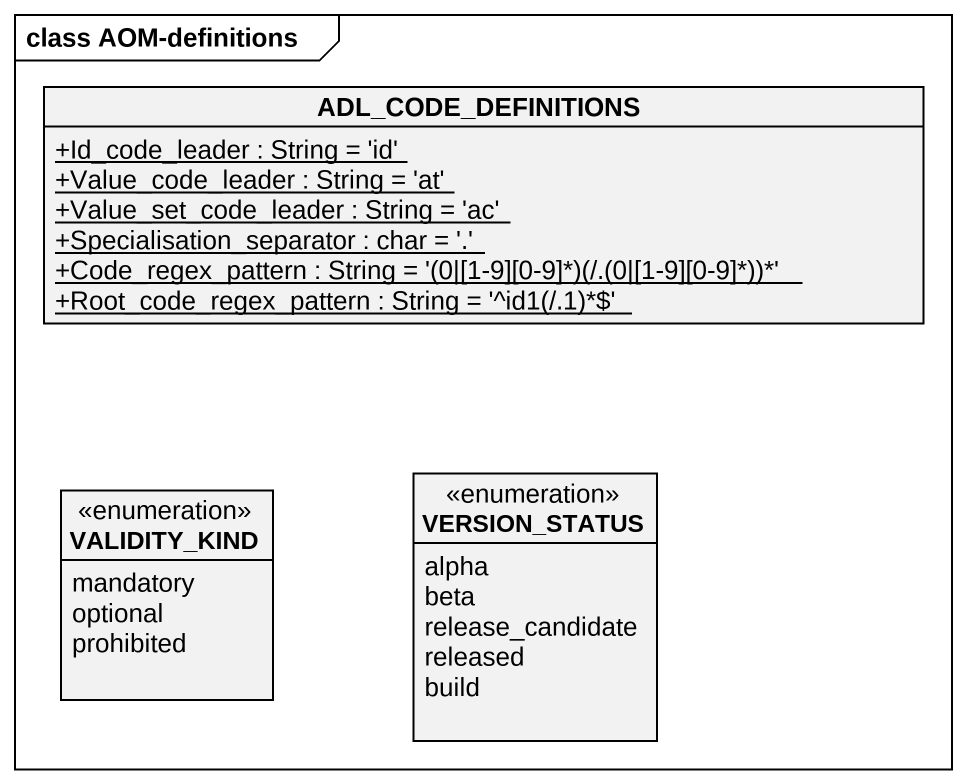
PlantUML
@startuml
mainframe class AOM-definitions
hide circle
hide empty members
skinparam classAttributeIconSize 0
class ADL_CODE_DEFINITIONS {
  {static} +Id_code_leader : String = 'id'
  {static} +Value_code_leader : String = 'at'
  {static} +Value_set_code_leader : String = 'ac'
  {static} +Specialisation_separator : char = '.'
  {static} {field} +Code_regex_pattern : String = '(0|[1-9][0-9]*)(/.(0|[1-9][0-9]*))*'
  {static} {field} +Root_code_regex_pattern : String = '^id1(/.1)*$'
}
enum VERSION_STATUS {
  alpha
  beta
  release_candidate
  released
  build
}
enum VALIDITY_KIND {
  mandatory
  optional
  prohibited
}
@enduml
